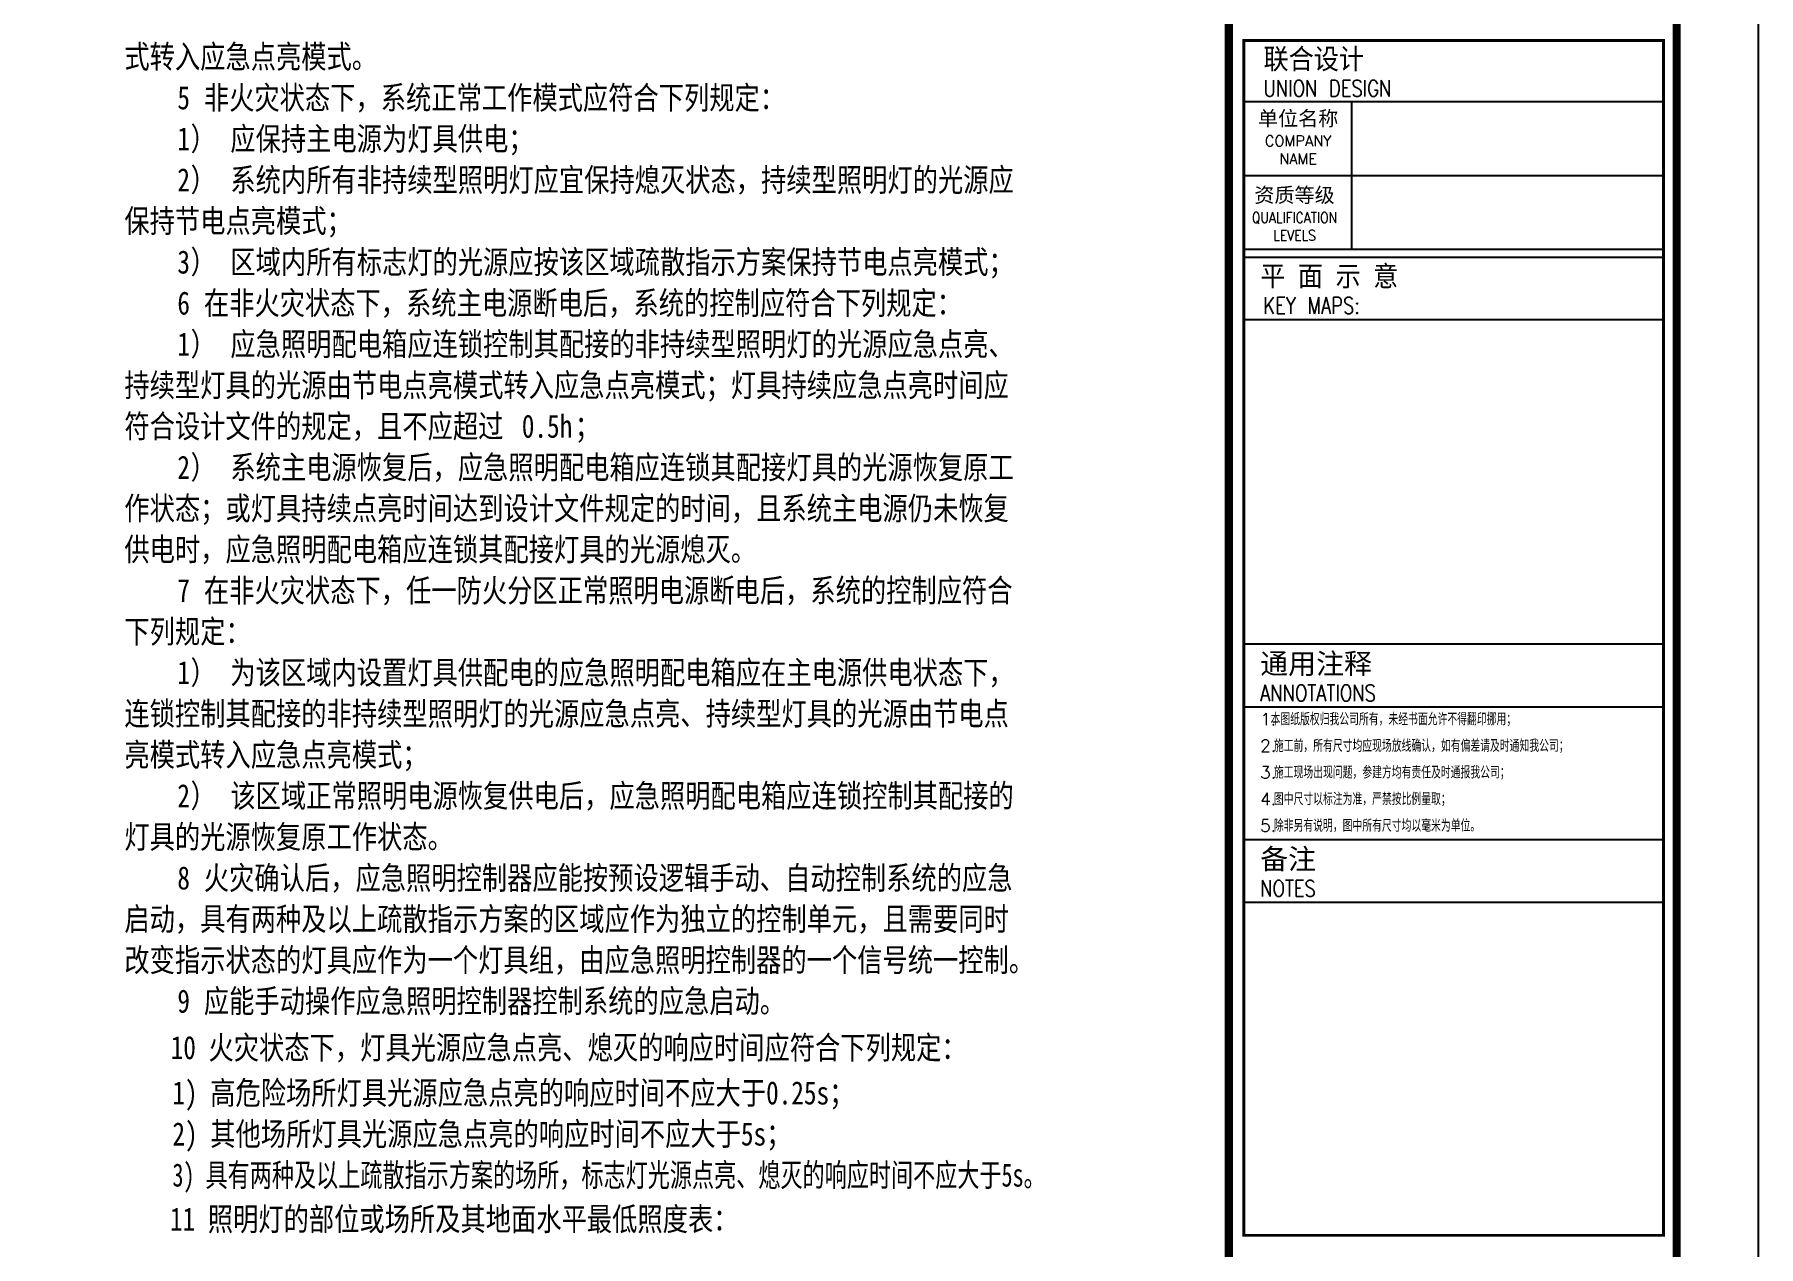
# Model space of a CAD drawing. Extents: x 815029915 to 815825525, y 579155098 to 579748855.
# Drawn here: x 815642773 to 815663833, y 579379983 to 579394783 of the extents above; entities that cross this region are included whole.
import ezdxf

# ---------------------------------------------------------------- set-up
doc = ezdxf.new("R2010")
doc.units = 0
doc.header["$LTSCALE"] = 100
doc.header["$MEASUREMENT"] = 0
for name, color, linetype in [('TEL_TEXT', 7, 'Continuous'), ('TK', 7, 'Continuous'), ('zm', 1, 'Continuous')]:
    doc.layers.add(name, color=color, linetype=linetype)
doc.styles.add('-宋体', font='', dxfattribs={"width": 0.8})
doc.styles.add('CCIAD-图框(标题项)', font='')
doc.styles.add('CCIAD-图框(版权说明)', font='txt.shx', dxfattribs={"width": 0.7, "bigfont": 'gbcbig.shx'})
doc.styles.add('基本字体', font='simplex.shx', dxfattribs={"height": 180, "bigfont": 'hztxt.shx'})
doc.styles.get('-宋体').set_extended_font_data('SimSun')
doc.styles.get('CCIAD-图框(标题项)').set_extended_font_data('SimHei')

# ---------------------------------------------------------------- blocks, each defined once
blk = doc.blocks.new('CCIAD-TK-A2-图签')
at = {"layer": 'TK'}
for p, q in [((582.39, 328.33), (531.12, 328.33)), ((544.29, 328.33), (544.29, 310.33)), ((582.39, 319.33), (531.12, 319.33)), ((582.39, 310.33), (531.12, 310.33)), ((582.39, 262.13), (531.12, 262.13))]:
    blk.add_line(p, q, dxfattribs=at)
at = {"layer": 'TK', "const_width": 1}
blk.add_lwpolyline([(529.29, 10.46), (529.29, 410)], dxfattribs=at)
at = {"layer": 'TK'}
for points in [[(529.29, 10.46), (584, 10.46), (584, 410)], [(531.12, 335.84), (582.39, 335.84)], [(531.12, 309.4), (582.39, 309.4)], [(531.12, 301.76), (582.39, 301.76)], [(531.12, 254.49), (582.39, 254.49)], [(531.12, 238.28), (582.39, 238.28)], [(531.12, 230.63), (582.39, 230.63)]]:
    blk.add_lwpolyline(points, dxfattribs=at)
at = {"layer": 'TK', "const_width": 0.347}
blk.add_lwpolyline([(531.12, 335.84), (582.39, 335.84), (582.39, 189.94), (531.12, 189.94)], close=True, dxfattribs=at)
at = {"layer": 'TK'}
for s, height, style, width, p in [('联合设计', 2.5, 'CCIAD-图框(标题项)', 0.9, (533.53, 332.35)), ('UNION DESIGN', 2, 'CCIAD-图框(版权说明)', 0.8, (533.53, 329)), ('平 面 示 意', 2.5, 'CCIAD-图框(标题项)', 0.9, (533.13, 305.83)), ('KEY MAPS:', 2, 'CCIAD-图框(版权说明)', 0.8, (533.52, 302.48)), ('ANNOTATIONS', 2, 'CCIAD-图框(版权说明)', 0.8, (533.13, 255.16)), ('NOTES', 2, 'CCIAD-图框(版权说明)', 0.8, (533.13, 231.3))]:
    blk.add_text(s, height=height, dxfattribs=dict(at, style=style, width=width)).set_placement(p)
for s, height, style, p in [('通用注释', 2.5, 'CCIAD-图框(标题项)', (533.13, 258.5)), ('1.', 1.5, 'CCIAD-图框(版权说明)', (533.13, 252.22)), ('本图纸版权归我公司所有，未经书面允许不得翻印挪用；', 1.5, 'CCIAD-图框(版权说明)', (534.39, 252.22)), ('施工前，所有尺寸均应现场放线确认，如有偏差请及时通知我公司；', 1.5, 'CCIAD-图框(版权说明)', (534.8, 248.97)), ('2.', 1.5, 'CCIAD-图框(版权说明)', (533.13, 248.97)), ('3.', 1.5, 'CCIAD-图框(版权说明)', (533.13, 245.72)), ('施工现场出现问题，参建方均有责任及时通报我公司；', 1.5, 'CCIAD-图框(版权说明)', (534.8, 245.72)), ('4.', 1.5, 'CCIAD-图框(版权说明)', (533.13, 242.47)), ('图中尺寸以标注为准，严禁按比例量取；', 1.5, 'CCIAD-图框(版权说明)', (534.8, 242.47)), ('5.', 1.5, 'CCIAD-图框(版权说明)', (533.13, 239.22)), ('除非另有说明，图中所有尺寸均以毫米为单位。', 1.5, 'CCIAD-图框(版权说明)', (534.8, 239.22)), ('备注', 2.5, 'CCIAD-图框(标题项)', (533.13, 234.65))]:
    blk.add_text(s, height=height, dxfattribs=dict(at, style=style)).set_placement(p)
at = {"layer": 'TK', "char_height": 1.8, "width": 11.6, "attachment_point": 5, "style": '基本字体'}
for s, insert in [('{\\fSimHei|b0|i0|c134|p2;单位名称\\Fsimplex,hztxt|c134;\\H0.72222x;COMPANY NAME}', (537.76, 323.99)), ('{\\fSimHei|b0|i0|c134|p49;资质等级\\P\\Fsimplex,hztxt|c134;\\H0.7222x;\\W0.85;QUALIFICATION \\PLEVELS}', (537.32, 314.63))]:
    blk.add_mtext(s, dxfattribs=dict(at, insert=insert))
blk = doc.blocks.new('l')
at = {"layer": 'TK'}
blk.add_lwpolyline([(815463677, 579451444), (815463677, 579409444), (815547777, 579409444), (815547777, 579451444)], close=True, dxfattribs=at)

msp = doc.modelspace()

# ---------------------------------------------------------------- linework, layer by layer
at = {"layer": 'TK'}
msp.add_lwpolyline([(815579733.2, 579403125.8), (815579733.2, 579361125.8), (815663833.2, 579361125.8), (815663833.2, 579403125.8)], close=True, dxfattribs=at)
at = {"layer": 'TK', "const_width": 100}
msp.add_lwpolyline([(815582233.2, 579362171.5), (815582233.2, 579402125.8), (815662833.2, 579402125.8), (815662833.2, 579362171.5)], close=True, dxfattribs=at)

# ---------------------------------------------------------------- block references
at = {"layer": 'TK', "xscale": 100, "yscale": 100, "zscale": 100}
msp.add_blockref('CCIAD-TK-A2-图签', (815604433.2, 579361125.8), dxfattribs=at)
at = {"layer": 'zm', "color": 1}
msp.add_blockref('l', (116055.9, -48318.6), dxfattribs=at)

# ---------------------------------------------------------------- texts
at = {"layer": 'TEL_TEXT', "style": '-宋体'}
for s, height, width, p in [('式转入应急点亮模式。', 282.89, 0.8, (815643871.1, 579394371)), ('5', 282.9, 0.8, (815644518.4, 579393869.6)), ('非火灾状态下，系统正常工作模式应符合下列规定：', 282.895, 0.8, (815644842.1, 579393869.6)), ('1', 282.9, 0.8, (815644518.4, 579393368.2)), ('）', 282.9, 0.8, (815644680.2, 579393368.2)), ('应保持主电源为灯具供电；', 282.895, 0.8, (815645165.7, 579393368.2)), ('）', 282.9, 0.8, (815644680.2, 579392866.8)), ('系统内所有非持续型照明灯应宜保持熄灭状态，持续型照明灯的光源应', 282.895, 0.8, (815645165.7, 579392866.8)), ('2', 282.9, 0.8, (815644518.4, 579392866.8)), ('保持节电点亮模式；', 282.89, 0.8, (815643871.1, 579392365.4)), ('3', 282.9, 0.8, (815644518.4, 579391864)), ('）', 282.9, 0.8, (815644680.2, 579391864)), ('区域内所有标志灯的光源应按该区域疏散指示方案保持节电点亮模式；', 282.895, 0.8, (815645165.7, 579391864)), ('6', 282.9, 0.8, (815644518.4, 579391362.6)), ('在非火灾状态下，系统主电源断电后，系统的控制应符合下列规定：', 282.895, 0.8, (815644842.1, 579391362.6)), ('1', 282.9, 0.8, (815644518.4, 579390861.3)), ('）', 282.9, 0.8, (815644680.2, 579390861.3)), ('应急照明配电箱应连锁控制其配接的非持续型照明灯的光源应急点亮、', 282.895, 0.8, (815645165.7, 579390861.3)), ('持续型灯具的光源由节电点亮模式转入应急点亮模式；灯具持续应急点亮时间应', 282.895, 0.8, (815643871.1, 579390359.9)), ('符合设计文件的规定，且不应超过', 282.895, 0.8, (815643871.1, 579389858.5)), ('0.5h', 282.89, 0.8, (815648726.1, 579389858.5)), ('；', 282.9, 0.8, (815649373.4, 579389858.5)), ('2', 282.9, 0.8, (815644518.4, 579389357.1)), ('）', 282.9, 0.8, (815644680.2, 579389357.1)), ('系统主电源恢复后，应急照明配电箱应连锁其配接灯具的光源恢复原工', 282.895, 0.8, (815645165.7, 579389357.1)), ('作状态；或灯具持续点亮时间达到设计文件规定的时间，且系统主电源仍未恢复', 282.895, 0.8, (815643871.1, 579388855.7)), ('供电时，应急照明配电箱应连锁其配接灯具的光源熄灭。', 282.895, 0.8, (815643871.1, 579388354.3)), ('在非火灾状态下，任一防火分区正常照明电源断电后，系统的控制应符合', 282.895, 0.8, (815644842.1, 579387852.9)), ('7', 282.9, 0.8, (815644518.4, 579387852.9)), ('下列规定：', 282.89, 0.8, (815643871.1, 579387351.6)), ('1', 282.9, 0.8, (815644518.4, 579386850.2)), ('）', 282.9, 0.8, (815644680.2, 579386850.2)), ('为该区域内设置灯具供配电的应急照明配电箱应在主电源供电状态下，', 282.895, 0.8, (815645165.7, 579386850.2)), ('连锁控制其配接的非持续型照明灯的光源应急点亮、持续型灯具的光源由节电点', 282.895, 0.8, (815643871.1, 579386348.8)), ('亮模式转入应急点亮模式；', 282.895, 0.8, (815643871.1, 579385847.4)), ('2', 282.9, 0.8, (815644518.4, 579385346)), ('）', 282.9, 0.8, (815644680.2, 579385346)), ('该区域正常照明电源恢复供电后，应急照明配电箱应连锁控制其配接的', 282.895, 0.8, (815645165.7, 579385346)), ('灯具的光源恢复原工作状态。', 282.895, 0.8, (815643871.1, 579384844.6)), ('8', 282.9, 0.8, (815644518.4, 579384343.2)), ('火灾确认后，应急照明控制器应能按预设逻辑手动、自动控制系统的应急', 282.895, 0.8, (815644842.1, 579384343.2)), ('启动，具有两种及以上疏散指示方案的区域应作为独立的控制单元，且需要同时', 282.895, 0.8, (815643871.1, 579383841.8)), ('改变指示状态的灯具应作为一个灯具组，由应急照明控制器的一个信号统一控制。', 282.895, 0.8, (815643871.1, 579383340.5)), ('9', 282.9, 0.8, (815644518.4, 579382839.1)), ('应能手动操作应急照明控制器控制系统的应急启动。', 282.895, 0.8, (815644842.1, 579382839.1)), ('10 火灾状态下，灯具光源应急点亮、熄灭的响应时间应符合下列规定：    ', 282.895, 0.8, (815644436.9, 579382271.2)), ('1) 高危险场所灯具光源应急点亮的响应时间不应大于0.25s；', 282.895, 0.8, (815644457.1, 579381718.1)), ('2) 其他场所灯具光源应急点亮的响应时间不应大于5s； ', 282.895, 0.8, (815644458.3, 579381216.7)), ('3) 具有两种及以上疏散指示方案的场所，标志灯光源点亮、熄灭的响应时间不应大于5s。', 282.895, 0.7, (815644458.3, 579380715.3)), ('11 照明灯的部位或场所及其地面水平最低照度表：', 282.895, 0.8, (815644428.2, 579380177))]:
    msp.add_text(s, height=height, dxfattribs=dict(at, width=width)).set_placement(p)

doc.saveas('drawing.dxf')
